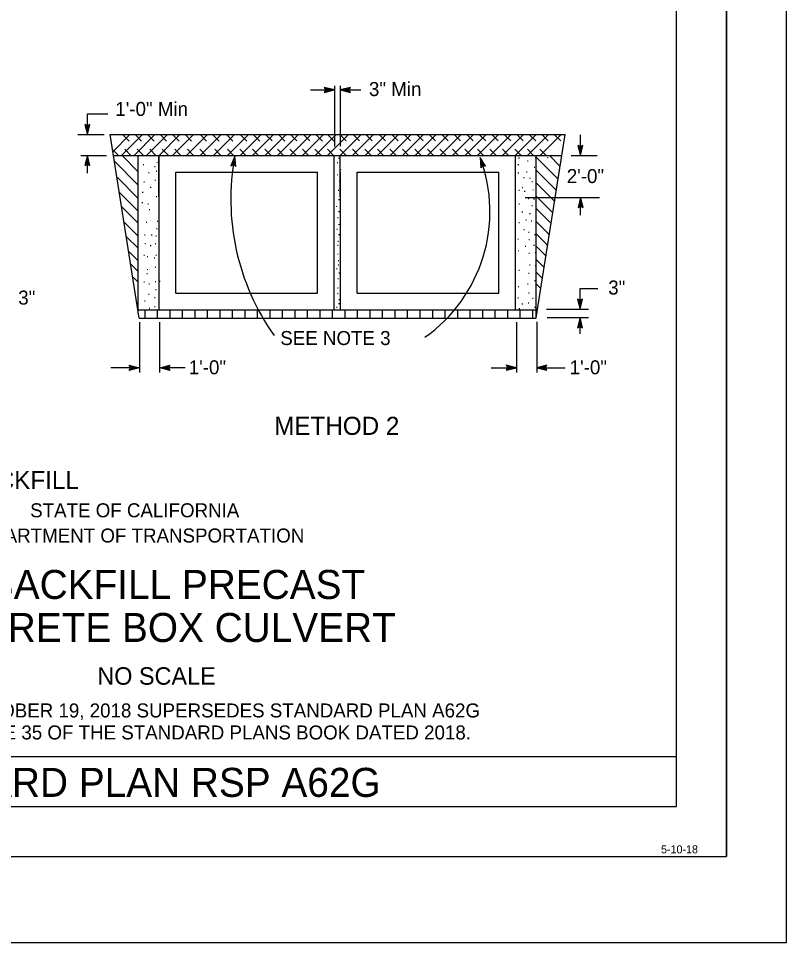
# Model space of a CAD drawing. Extents: x -893 to 867, y -474 to 712.
# Drawn here: x 482.7 to 866.5, y -474 to -12.1 of the extents above; entities that cross this region are included whole.
import ezdxf

# ---------------------------------------------------------------- set-up
doc = ezdxf.new("R2010")
doc.units = 0
for name, color, linetype in [('10 Sheet Format', 7, 'Continuous'), ('14 Ramp Anno', 7, 'Continuous'), ('21 Curb Gutter', 7, 'Continuous'), ('22 Misc Cnst Det', 7, 'Continuous'), ('41 ContourGrade', 7, 'Continuous'), ('56 Stage 3 Anno', 7, 'Continuous'), ('57 Undefined', 7, 'Continuous'), ('60 Nongeo Data', 7, 'Continuous')]:
    doc.layers.add(name, color=color, linetype=linetype)

msp = doc.modelspace()

# ---------------------------------------------------------------- linework, layer by layer
at = {"layer": '10 Sheet Format'}
for p, q in [((836.55, 668.96), (836.55, -431.04)), ((811.55, -406.04), (811.55, 643.96)), ((296.74, -381), (811.54, -381)), ((-813.45, -406.04), (811.55, -406.04)), ((198.77, -406.04), (811.55, -406.04)), ((-863.45, -431.04), (836.55, -431.04))]:
    msp.add_line(p, q, dxfattribs=at)
for points in [[(-893.45, -474.04), (866.55, -474.04), (866.55, 711.96), (-893.45, 711.96)], [(-863.45, -431.04), (836.55, -431.04), (836.55, 668.96), (-863.45, 668.96)]]:
    msp.add_lwpolyline(points, close=True, dxfattribs=at)
at = {"layer": '21 Curb Gutter'}
for p, q in [((542.96, -161.89), (528.44, -70.18)), ((528.44, -70.18), (755.98, -70.18)), ((741.46, -161.84), (755.98, -70.18)), ((530.16, -80.66), (754.32, -80.66)), ((552.83, -80.56), (640.41, -80.56)), ((552.83, -101.35), (552.83, -80.56)), ((640.45, -101.37), (640.45, -80.53)), ((643.45, -80.56), (731.03, -80.56)), ((643.45, -101.35), (643.45, -80.56)), ((731.08, -101.37), (731.08, -80.53)), ((542.3, -157.72), (741.45, -157.72)), ((542.96, -161.89), (741.45, -161.89))]:
    msp.add_line(p, q, dxfattribs=at)
at = {"layer": '22 Misc Cnst Det'}
for p, q in [((529.8, -78.74), (538.35, -70.18)), ((534.19, -80.6), (544.61, -70.18)), ((537.9, -73.38), (534.71, -70.18)), ((540.44, -80.6), (550.86, -70.18)), ((544.15, -73.38), (540.96, -70.18)), ((546.69, -80.6), (557.1, -70.18)), ((550.4, -73.38), (547.21, -70.18)), ((552.94, -80.6), (563.35, -70.18)), ((556.65, -73.38), (553.46, -70.18)), ((562.9, -73.38), (559.71, -70.18)), ((559.82, -80.48), (570.13, -70.18)), ((569.15, -73.38), (565.96, -70.18)), ((566.69, -80.6), (577.11, -70.18)), ((576.65, -73.38), (573.46, -70.18)), ((573.57, -80.48), (583.88, -70.18)), ((582.9, -73.38), (579.71, -70.18)), ((580.14, -80.59), (590.55, -70.18)), ((589.76, -73.38), (586.56, -70.18)), ((587.32, -80.48), (597.63, -70.18)), ((593.57, -80.48), (603.88, -70.18)), ((596.87, -73.46), (593.68, -70.27)), ((599.82, -80.48), (610.13, -70.18)), ((603.21, -73.38), (600.01, -70.18)), ((606.07, -80.48), (616.38, -70.18)), ((609.37, -73.29), (606.18, -70.1)), ((612.32, -80.48), (622.63, -70.18)), ((615.79, -73.38), (612.6, -70.18)), ((618.57, -80.48), (628.88, -70.18)), ((621.78, -73.29), (618.68, -70.18)), ((624.82, -80.48), (635.13, -70.18)), ((628.21, -73.29), (625.1, -70.18)), ((631.08, -80.48), (641.38, -70.18)), ((634.54, -73.38), (631.35, -70.18)), ((640.36, -73.38), (637.17, -70.18)), ((637.32, -80.48), (647.63, -70.18)), ((646.44, -73.29), (643.33, -70.18)), ((643.57, -80.48), (653.88, -70.18)), ((649.82, -80.48), (660.13, -70.18)), ((653.03, -73.29), (649.93, -70.18)), ((656.08, -80.48), (666.38, -70.18)), ((659.37, -73.29), (656.26, -70.18)), ((662.32, -80.48), (672.63, -70.18)), ((666.17, -73.36), (663, -70.18)), ((668.57, -80.48), (678.88, -70.18)), ((672.42, -73.36), (669.23, -70.16)), ((674.82, -80.48), (685.13, -70.18)), ((678.67, -73.36), (675.48, -70.16)), ((681.08, -80.48), (691.38, -70.18)), ((684.92, -73.36), (681.73, -70.16)), ((687.32, -80.48), (697.63, -70.18)), ((691.17, -73.36), (687.98, -70.16)), ((693.57, -80.48), (703.88, -70.18)), ((697.42, -73.36), (694.23, -70.16)), ((699.83, -80.48), (710.13, -70.18)), ((703.67, -73.36), (700.48, -70.16)), ((706.08, -80.48), (716.38, -70.18)), ((709.92, -73.36), (706.73, -70.16)), ((712.32, -80.48), (722.63, -70.18)), ((716.17, -73.36), (712.98, -70.16)), ((718.57, -80.48), (728.88, -70.18)), ((722.42, -73.36), (719.23, -70.16)), ((724.83, -80.48), (735.13, -70.18)), ((728.67, -73.36), (725.48, -70.16)), ((731.08, -80.48), (741.38, -70.18)), ((734.92, -73.36), (731.73, -70.16)), ((737.32, -80.48), (747.63, -70.18)), ((741.17, -73.36), (737.98, -70.16)), ((743.57, -80.48), (753.88, -70.18)), ((747.42, -73.36), (744.23, -70.16)), ((753.67, -73.36), (750.48, -70.16)), ((532.62, -80.6), (529.55, -77.53)), ((538.87, -80.6), (535.81, -77.53)), ((545.12, -80.6), (542.05, -77.53)), ((551.37, -80.6), (548.3, -77.53)), ((557.62, -80.6), (554.55, -77.53)), ((563.87, -80.6), (560.81, -77.53)), ((570.12, -80.6), (567.05, -77.53)), ((576.37, -80.6), (573.3, -77.53)), ((583.87, -80.6), (580.81, -77.53)), ((590.12, -80.6), (587.06, -77.53)), ((596.37, -80.6), (593.3, -77.53)), ((602.62, -80.6), (599.55, -77.53)), ((608.87, -80.6), (605.81, -77.53)), ((615.12, -80.6), (612.05, -77.53)), ((621.37, -80.6), (618.3, -77.53)), ((627.62, -80.6), (624.56, -77.53)), ((633.87, -80.6), (630.81, -77.53)), ((640.12, -80.6), (637.05, -77.53)), ((646.37, -80.6), (643.3, -77.53)), ((652.62, -80.6), (649.56, -77.53)), ((658.87, -80.6), (655.81, -77.53)), ((665.12, -80.6), (662.06, -77.53)), ((671.37, -80.6), (668.3, -77.53)), ((677.62, -80.6), (674.56, -77.53)), ((683.87, -80.6), (680.81, -77.53)), ((690.12, -80.6), (687.06, -77.53)), ((696.37, -80.6), (693.31, -77.53)), ((702.62, -80.6), (699.56, -77.53)), ((708.87, -80.6), (705.81, -77.53)), ((715.12, -80.6), (712.05, -77.53)), ((721.37, -80.6), (718.31, -77.53)), ((727.62, -80.6), (724.56, -77.53)), ((733.87, -80.6), (730.81, -77.53)), ((740.12, -80.6), (737.05, -77.53)), ((746.37, -80.6), (743.31, -77.53)), ((542.49, -88.71), (534.42, -80.64)), ((752.45, -92.45), (741.45, -81.44)), ((753.47, -86.07), (748.05, -80.66)), ((542.49, -95.39), (530.46, -83.36)), ((542.49, -102.08), (532.08, -91.68)), ((751.56, -98.11), (741.45, -88.01)), ((750.69, -103.6), (741.45, -94.37)), ((542.49, -108.44), (532.99, -98.95)), ((749.79, -109.28), (741.45, -100.93)), ((542.49, -114.48), (534.37, -106.36)), ((748.95, -114.59), (741.45, -107.09)), ((542.49, -121), (535.19, -113.7)), ((748.05, -120.26), (741.45, -113.66)), ((747.21, -125.57), (741.45, -119.81)), ((542.49, -127.03), (536.65, -121.2)), ((542.49, -133.23), (537.96, -128.7)), ((746.37, -130.89), (741.45, -125.97)), ((745.47, -136.56), (741.45, -132.54)), ((542.49, -138.61), (538.45, -134.57)), ((542.49, -144), (539.91, -141.42)), ((744.6, -142.05), (741.45, -138.9)), ((743.79, -147.14), (741.45, -144.8)), ((545.93, -161.89), (545.93, -157.76)), ((552.18, -161.89), (552.18, -157.76)), ((558.43, -161.89), (558.43, -157.76)), ((564.68, -161.89), (564.68, -157.76)), ((570.93, -161.89), (570.93, -157.76)), ((577.18, -161.89), (577.18, -157.76)), ((583.43, -161.89), (583.43, -157.76)), ((589.68, -161.89), (589.68, -157.76)), ((595.93, -161.89), (595.93, -157.76)), ((602.18, -161.89), (602.18, -157.76)), ((608.43, -161.89), (608.43, -157.76)), ((614.68, -161.89), (614.68, -157.76)), ((620.93, -161.89), (620.93, -157.72)), ((627.18, -161.89), (627.18, -157.72)), ((633.43, -161.89), (633.43, -157.72)), ((639.68, -161.89), (639.68, -157.76)), ((645.93, -161.89), (645.93, -157.76)), ((652.18, -161.89), (652.18, -157.76)), ((658.43, -161.89), (658.43, -157.76)), ((664.68, -161.89), (664.68, -157.76)), ((670.93, -161.89), (670.93, -157.76)), ((677.18, -161.89), (677.18, -157.76)), ((683.43, -161.89), (683.43, -157.76)), ((689.68, -161.89), (689.68, -157.76)), ((695.93, -161.89), (695.93, -157.76)), ((702.18, -161.89), (702.18, -157.76)), ((708.43, -161.89), (708.43, -157.76)), ((714.68, -161.89), (714.68, -157.76)), ((720.93, -161.89), (720.93, -157.76)), ((727.18, -161.89), (727.18, -157.76)), ((733.43, -161.89), (733.43, -157.76)), ((739.68, -161.89), (739.68, -157.76))]:
    msp.add_line(p, q, dxfattribs=at)
at = {"layer": '41 ContourGrade'}
for p, q in [((542.49, -157.72), (542.49, -80.64)), ((552.91, -157.72), (552.91, -80.44)), ((640.41, -157.72), (640.41, -80.56)), ((731.03, -157.72), (731.03, -80.56)), ((741.45, -161.89), (741.45, -80.56)), ((561.24, -88.97), (632.07, -88.97)), ((561.24, -149.39), (561.24, -88.97)), ((632.07, -149.39), (632.07, -88.97)), ((643.53, -157.72), (643.53, -88.97)), ((651.86, -88.97), (722.7, -88.97)), ((651.86, -149.39), (651.86, -88.97)), ((722.7, -149.39), (722.7, -88.97)), ((561.24, -149.39), (632.07, -149.39)), ((651.86, -149.39), (722.7, -149.39))]:
    msp.add_line(p, q, dxfattribs=at)
at = {"layer": '56 Stage 3 Anno'}
for p, q in [((640.55, -45.83), (640.55, -76.11)), ((643.48, -45.83), (643.48, -75.98)), ((628.53, -47.86), (640.55, -47.86)), ((643.48, -47.86), (653.7, -47.86)), ((517.09, -70.2), (517.09, -59.86)), ((517.11, -59.83), (527.36, -59.83)), ((512.38, -70.2), (525.47, -70.2)), ((763.55, -80.7), (763.55, -70.35)), ((513.88, -80.58), (526.6, -80.58)), ((517.09, -89.49), (517.09, -80.58)), ((758.83, -80.7), (771.92, -80.7)), ((735.84, -101.61), (773.13, -101.61)), ((763.63, -110.51), (763.63, -101.61)), ((763.37, -157.45), (763.37, -147.06)), ((763.37, -147.06), (772.21, -147.06)), ((746.65, -157.45), (767.6, -157.45)), ((543.08, -163.87), (543.08, -189.14)), ((553.22, -163.95), (553.22, -189.14)), ((731.53, -163.91), (731.53, -189.09)), ((741.67, -163.83), (741.67, -189.09)), ((746.98, -161.67), (767.6, -161.67)), ((763.37, -169.74), (763.37, -161.67)), ((543.08, -186.77), (528.8, -186.77)), ((565.89, -186.77), (553.22, -186.77)), ((718.86, -186.73), (731.53, -186.73)), ((741.67, -186.73), (755.95, -186.73))]:
    msp.add_line(p, q, dxfattribs=at)
for points in [[(640.55, -47.86), (635.48, -46.59), (636.32, -47.86), (635.48, -49.12), (640.55, -47.86)], [(639.65, -47.86), (635.98, -46.94), (636.59, -47.86), (635.98, -48.78), (639.65, -47.86)], [(638.89, -47.86), (636.39, -47.23), (636.81, -47.86), (636.39, -48.48), (638.89, -47.86)], [(638.27, -47.86), (636.73, -47.47), (636.99, -47.86), (636.73, -48.24), (638.27, -47.86)], [(638.23, -48.01), (637.1, -47.73), (637.18, -47.86), (637.1, -47.98), (638.23, -47.7)], [(643.48, -47.86), (648.54, -49.12), (647.7, -47.86), (648.54, -46.59), (643.48, -47.86)], [(644.38, -47.86), (648.05, -48.78), (647.44, -47.86), (648.05, -46.94), (644.38, -47.86)], [(645.13, -47.86), (647.63, -48.48), (647.21, -47.86), (647.63, -47.23), (645.13, -47.86)], [(645.75, -47.86), (647.29, -48.24), (647.04, -47.86), (647.29, -47.47), (645.75, -47.86)], [(645.79, -47.7), (646.92, -47.98), (646.84, -47.86), (646.92, -47.73), (645.79, -48.01)], [(517.09, -70.2), (518.36, -65.14), (517.09, -65.98), (515.83, -65.14), (517.09, -70.2)], [(517.09, -69.3), (518.01, -65.63), (517.09, -66.25), (516.17, -65.63), (517.09, -69.3)], [(517.09, -68.55), (517.72, -66.05), (517.09, -66.47), (516.46, -66.05), (517.09, -68.55)], [(517.09, -67.93), (517.48, -66.39), (517.09, -66.64), (516.7, -66.39), (517.09, -67.93)], [(516.93, -67.89), (517.22, -66.76), (517.09, -66.84), (516.96, -66.76), (517.25, -67.89)], [(763.55, -80.7), (764.81, -75.64), (763.55, -76.48), (762.28, -75.64), (763.55, -80.7)], [(763.55, -79.8), (764.47, -76.13), (763.55, -76.74), (762.63, -76.13), (763.55, -79.8)], [(763.55, -79.05), (764.17, -76.55), (763.55, -76.96), (762.92, -76.55), (763.55, -79.05)], [(763.55, -78.43), (763.93, -76.89), (763.55, -77.14), (763.16, -76.89), (763.55, -78.43)], [(763.39, -78.39), (763.67, -77.25), (763.55, -77.34), (763.42, -77.25), (763.7, -78.39)], [(517.09, -80.58), (515.83, -85.64), (517.09, -84.8), (518.36, -85.64), (517.09, -80.58)], [(517.09, -81.48), (516.17, -85.15), (517.09, -84.54), (518.01, -85.15), (517.09, -81.48)], [(517.09, -82.23), (516.46, -84.73), (517.09, -84.31), (517.72, -84.73), (517.09, -82.23)], [(517.09, -82.85), (516.7, -84.39), (517.09, -84.14), (517.48, -84.39), (517.09, -82.85)], [(517.25, -82.89), (516.96, -84.03), (517.09, -83.94), (517.22, -84.03), (516.93, -82.89)], [(590.81, -81), (588.84, -85.83), (590.21, -85.18), (591.35, -86.19), (590.81, -81)], [(590.69, -81.89), (589.25, -85.39), (590.25, -84.92), (591.07, -85.65), (590.69, -81.89)], [(590.58, -82.63), (589.6, -85.02), (590.28, -84.69), (590.85, -85.2), (590.58, -82.63)], [(713.38, -81.61), (713.71, -86.81), (714.67, -85.63), (716.13, -86.04), (713.38, -81.61)], [(713.66, -82.46), (713.9, -86.24), (714.59, -85.38), (715.65, -85.68), (713.66, -82.46)], [(590.49, -83.25), (589.89, -84.71), (590.31, -84.52), (590.66, -84.83), (590.49, -83.25)], [(590.64, -83.31), (590.2, -84.39), (590.34, -84.33), (590.45, -84.43), (590.33, -83.27)], [(713.89, -83.18), (714.05, -85.76), (714.52, -85.17), (715.24, -85.37), (713.89, -83.18)], [(714.24, -83.76), (714.31, -84.93), (714.4, -84.81), (714.55, -84.85), (713.94, -83.86)], [(714.07, -83.77), (714.17, -85.36), (714.46, -85), (714.91, -85.12), (714.07, -83.77)], [(763.63, -101.61), (762.36, -106.67), (763.63, -105.83), (764.9, -106.67), (763.63, -101.61)], [(763.63, -102.5), (762.71, -106.18), (763.63, -105.56), (764.55, -106.18), (763.63, -102.5)], [(763.63, -103.26), (763, -105.76), (763.63, -105.34), (764.26, -105.76), (763.63, -103.26)], [(763.63, -103.88), (763.24, -105.42), (763.63, -105.16), (764.02, -105.42), (763.63, -103.88)], [(763.79, -103.92), (763.5, -105.05), (763.63, -104.97), (763.76, -105.05), (763.47, -103.92)], [(763.37, -157.45), (764.64, -152.39), (763.37, -153.23), (762.11, -152.39), (763.37, -157.45)], [(763.37, -156.55), (764.3, -152.88), (763.37, -153.49), (762.45, -152.88), (763.37, -156.55)], [(763.37, -155.8), (764, -153.3), (763.37, -153.71), (762.75, -153.3), (763.37, -155.8)], [(763.37, -155.18), (763.76, -153.64), (763.37, -153.89), (762.99, -153.64), (763.37, -155.18)], [(763.22, -155.14), (763.5, -154), (763.37, -154.08), (763.25, -154), (763.53, -155.14)], [(763.37, -161.67), (762.11, -166.74), (763.37, -165.9), (764.64, -166.74), (763.37, -161.67)], [(763.37, -162.57), (762.45, -166.24), (763.37, -165.63), (764.3, -166.24), (763.37, -162.57)], [(763.37, -163.33), (762.75, -165.83), (763.37, -165.41), (764, -165.83), (763.37, -163.33)], [(763.37, -163.95), (762.99, -165.49), (763.37, -165.23), (763.76, -165.49), (763.37, -163.95)], [(763.53, -163.99), (763.25, -165.12), (763.37, -165.04), (763.5, -165.12), (763.22, -163.99)], [(543.08, -186.77), (538.02, -188.04), (538.86, -186.77), (538.02, -185.5), (543.08, -186.77)], [(542.18, -186.77), (538.51, -187.69), (539.12, -186.77), (538.51, -185.85), (542.18, -186.77)], [(541.42, -186.77), (538.92, -187.4), (539.34, -186.77), (538.92, -186.14), (541.42, -186.77)], [(540.8, -186.77), (539.27, -187.16), (539.52, -186.77), (539.27, -186.38), (540.8, -186.77)], [(540.76, -186.61), (539.63, -186.9), (539.71, -186.77), (539.63, -186.64), (540.76, -186.93)], [(553.22, -186.77), (558.28, -185.5), (557.44, -186.77), (558.28, -188.04), (553.22, -186.77)], [(554.12, -186.77), (557.79, -185.85), (557.18, -186.77), (557.79, -187.69), (554.12, -186.77)], [(554.87, -186.77), (557.37, -186.14), (556.95, -186.77), (557.37, -187.4), (554.87, -186.77)], [(555.49, -186.77), (557.03, -186.38), (556.78, -186.77), (557.03, -187.16), (555.49, -186.77)], [(555.53, -186.93), (556.67, -186.64), (556.58, -186.77), (556.67, -186.9), (555.53, -186.61)], [(731.53, -186.73), (726.47, -185.46), (727.31, -186.73), (726.47, -187.99), (731.53, -186.73)], [(730.63, -186.73), (726.96, -185.81), (727.58, -186.73), (726.96, -187.65), (730.63, -186.73)], [(729.88, -186.73), (727.38, -186.1), (727.8, -186.73), (727.38, -187.36), (729.88, -186.73)], [(729.26, -186.73), (727.72, -186.34), (727.97, -186.73), (727.72, -187.12), (729.26, -186.73)], [(729.22, -186.88), (728.09, -186.6), (728.17, -186.73), (728.09, -186.86), (729.22, -186.57)], [(741.67, -186.73), (746.74, -187.99), (745.89, -186.73), (746.74, -185.46), (741.67, -186.73)], [(742.57, -186.73), (746.24, -187.65), (745.63, -186.73), (746.24, -185.81), (742.57, -186.73)], [(743.32, -186.73), (745.82, -187.36), (745.41, -186.73), (745.82, -186.1), (743.32, -186.73)], [(743.95, -186.73), (745.48, -187.12), (745.23, -186.73), (745.48, -186.34), (743.95, -186.73)], [(743.99, -186.57), (745.12, -186.86), (745.04, -186.73), (745.12, -186.6), (743.99, -186.88)]]:
    msp.add_lwpolyline(points, dxfattribs=at)
for centre, radius, start, end in [((705.72, -102.75), 116.94, 169.2821, 215.5116), ((641.54, -108.72), 76.79, 305.1425, 20.6733)]:
    msp.add_arc(centre, radius, start, end, dxfattribs=at)

# ---------------------------------------------------------------- texts
at = {"layer": '10 Sheet Format'}
for s, height, p in [('STATE OF CALIFORNIA', 7, (488.49, -261.48)), ('DEPARTMENT OF TRANSPORTATION', 7, (456.49, -274.09)), ('EXCAVATION AND BACKFILL PRECAST', 14.5, (290.67, -302.3)), ('REINFORCED CONCRETE BOX CULVERT', 14.5, (286.62, -323.8)), ('NO SCALE', 8.75, (522.06, -345.18)), ('RSP A62G DATED OCTOBER 19, 2018 SUPERSEDES STANDARD PLAN A62G', 7, (371.04, -361.54)), ('DATED MAY 31, 2018 - PAGE 35 OF THE STANDARD PLANS BOOK DATED 2018.', 7, (353.52, -372.54)), ('5-10-18', 4, (803.83, -429.46))]:
    msp.add_text(s, height=height, dxfattribs=at).set_placement(p)
at = {"layer": '14 Ramp Anno'}
for s, height, p in [('.', 4.17, (642.07, -82.37)), ('.', 4.17, (732.06, -82.21)), ('.', 4.17, (736.43, -83.67)), ('.', 4.17, (740.25, -82.01)), ('.', 4.17, (746.5, -82.01)), ('.', 4.17, (544.31, -85.51)), ('.', 4.17, (550.02, -86.55)), ('.', 4.17, (551.23, -84.44)), ('.', 4.17, (641.38, -84.6)), ('.', 4.17, (642.93, -88.11)), ('.', 4.17, (731.71, -85.48)), ('.', 4.17, (739.76, -86.87)), ('.', 4.17, (547.07, -89.49)), ('.', 4.17, (550.88, -88.8)), ('.', 4.17, (641.38, -90.61)), ('.', 4.17, (731.71, -89.71)), ('.', 4.17, (734.49, -92)), ('.', 4.17, (735.94, -89.23)), ('.', 4.17, (737.54, -92.28)), ('.', 4.17, (544.65, -94.16)), ('.', 4.17, (547.94, -96.93)), ('.', 4.17, (550.19, -93.3)), ('.', 4.17, (642.41, -93.82)), ('.', 4.17, (733.79, -97)), ('.', 4.17, (738.65, -94.08)), ('.', 4.17, (543.96, -99.35)), ('.', 4.17, (550.88, -101.6)), ('.', 4.17, (641.89, -98.34)), ('.', 4.17, (732.2, -98.39)), ('.', 4.17, (734.9, -98.8)), ('.', 4.17, (739.07, -98.11)), ('.', 4.17, (543.79, -104.55)), ('.', 4.17, (546.73, -105.24)), ('.', 4.17, (640.86, -106.45)), ('.', 4.17, (642.07, -102.98)), ('.', 4.17, (732.2, -105.26)), ('.', 4.17, (736.79, -102.61)), ('.', 4.17, (738.68, -105.98)), ('.', 4.17, (739.55, -102.69)), ('.', 4.17, (547.42, -108.01)), ('.', 4.17, (552.09, -107.83)), ('.', 4.17, (642.07, -108.99)), ('.', 4.17, (642.72, -107.83)), ('.', 4.17, (733.71, -109.17)), ('.', 4.17, (737.54, -110.05)), ('.', 4.17, (545.86, -114.41)), ('.', 2.08, (548.26, -113.35)), ('.', 4.17, (551.4, -113.89)), ('.', 4.17, (641.55, -112.08)), ('.', 4.17, (642.07, -115.45)), ('.', 4.17, (732.2, -114.56)), ('.', 4.17, (735.67, -113.17)), ('.', 4.17, (738.34, -113.69)), ('.', 4.17, (545, -120.64)), ('.', 4.17, (548.46, -120.64)), ('.', 4.17, (551.05, -117.52)), ('.', 4.17, (641.21, -117.92)), ('.', 4.17, (642.07, -120.49)), ('.', 4.17, (734.57, -118.02)), ('.', 4.17, (736.92, -119.35)), ('.', 4.17, (740.04, -120.46)), ('.', 4.17, (545.17, -124.96)), ('.', 4.17, (550.36, -124.96)), ('.', 4.17, (550.71, -121.16)), ('.', 4.17, (641.72, -123.93)), ('.', 4.17, (731.68, -122.78)), ('.', 4.17, (737.09, -123.06)), ('.', 4.17, (547.94, -126)), ('.', 4.17, (641.55, -125.82)), ('.', 4.17, (731.82, -128.61)), ('.', 4.17, (735.25, -126.29)), ('.', 4.17, (737.09, -129.86)), ('.', 4.17, (739.55, -125.87)), ('.', 4.17, (740.35, -129.58)), ('.', 4.17, (544.65, -130.85)), ('.', 4.17, (546.38, -131.54)), ('.', 4.17, (549.84, -132.23)), ('.', 4.17, (550.71, -130.85)), ('.', 4.17, (641.55, -130.28)), ('.', 4.17, (641.89, -133.54)), ('.', 4.17, (642.76, -130.33)), ('.', 4.17, (546.38, -137.94)), ('.', 4.17, (550.36, -136.9)), ('.', 4.17, (641.04, -137.49)), ('.', 4.17, (641.89, -135.69)), ('.', 4.17, (732.09, -138.4)), ('.', 4.17, (737.48, -135.66)), ('.', 4.17, (740.28, -136.04)), ('.', 4.17, (546.21, -140.02)), ('.', 4.17, (552.44, -143.82)), ('.', 4.17, (641.72, -142.47)), ('.', 4.17, (642.24, -139.72)), ('.', 4.17, (736.95, -139.92)), ('.', 4.17, (739.93, -143.47)), ('.', 4.17, (544.65, -144.17)), ('.', 4.17, (547.25, -145.21)), ('.', 4.17, (550.36, -144)), ('.', 4.17, (550.54, -147.98)), ('.', 4.17, (641.55, -147.11)), ('.', 4.17, (731.82, -146.52)), ('.', 4.17, (736.53, -145.2)), ('.', 4.17, (547.07, -150.4)), ('.', 4.17, (550.02, -151.95)), ('.', 4.17, (641.55, -150.03)), ('.', 4.17, (642.24, -152.99)), ('.', 4.17, (731.61, -152.21)), ('.', 4.17, (737.02, -149.64)), ('.', 4.17, (738.96, -152.28)), ('.', 4.17, (545, -153.69)), ('.', 4.17, (547.42, -157.32)), ('.', 4.17, (550.02, -156.45)), ('.', 4.17, (641.03, -156.8)), ('.', 4.17, (642.07, -155.01)), ('.', 4.17, (732.23, -157.55)), ('.', 4.17, (733.71, -155.25)), ('.', 4.17, (736.81, -154.64)), ('.', 4.17, (740, -156.86)), ('METHOD 2', 9.055, (610.47, -220.28)), ('BACKFILL', 9.055, (455.63, -247.39))]:
    msp.add_text(s, height=height, dxfattribs=at).set_placement(p)
at = {"layer": '57 Undefined'}
for s, p in [('3" Min', (657.84, -50.91)), ('1\'-0" Min', (531.06, -60.86)), ('2\'-0"', (756.71, -94.41)), ('3"', (777.44, -150.12)), ('3"', (482.54, -155.16)), ('SEE NOTE 3', (613.5, -175.37)), ('1\'-0"', (567.76, -190)), ('1\'-0"', (758.16, -190))]:
    msp.add_text(s, height=7, dxfattribs=at).set_placement(p)
at = {"layer": '60 Nongeo Data'}
msp.add_text('REVISED STANDARD PLAN RSP A62G', height=14.5, dxfattribs=at).set_placement((310.24, -401.24))

doc.saveas('drawing.dxf')
